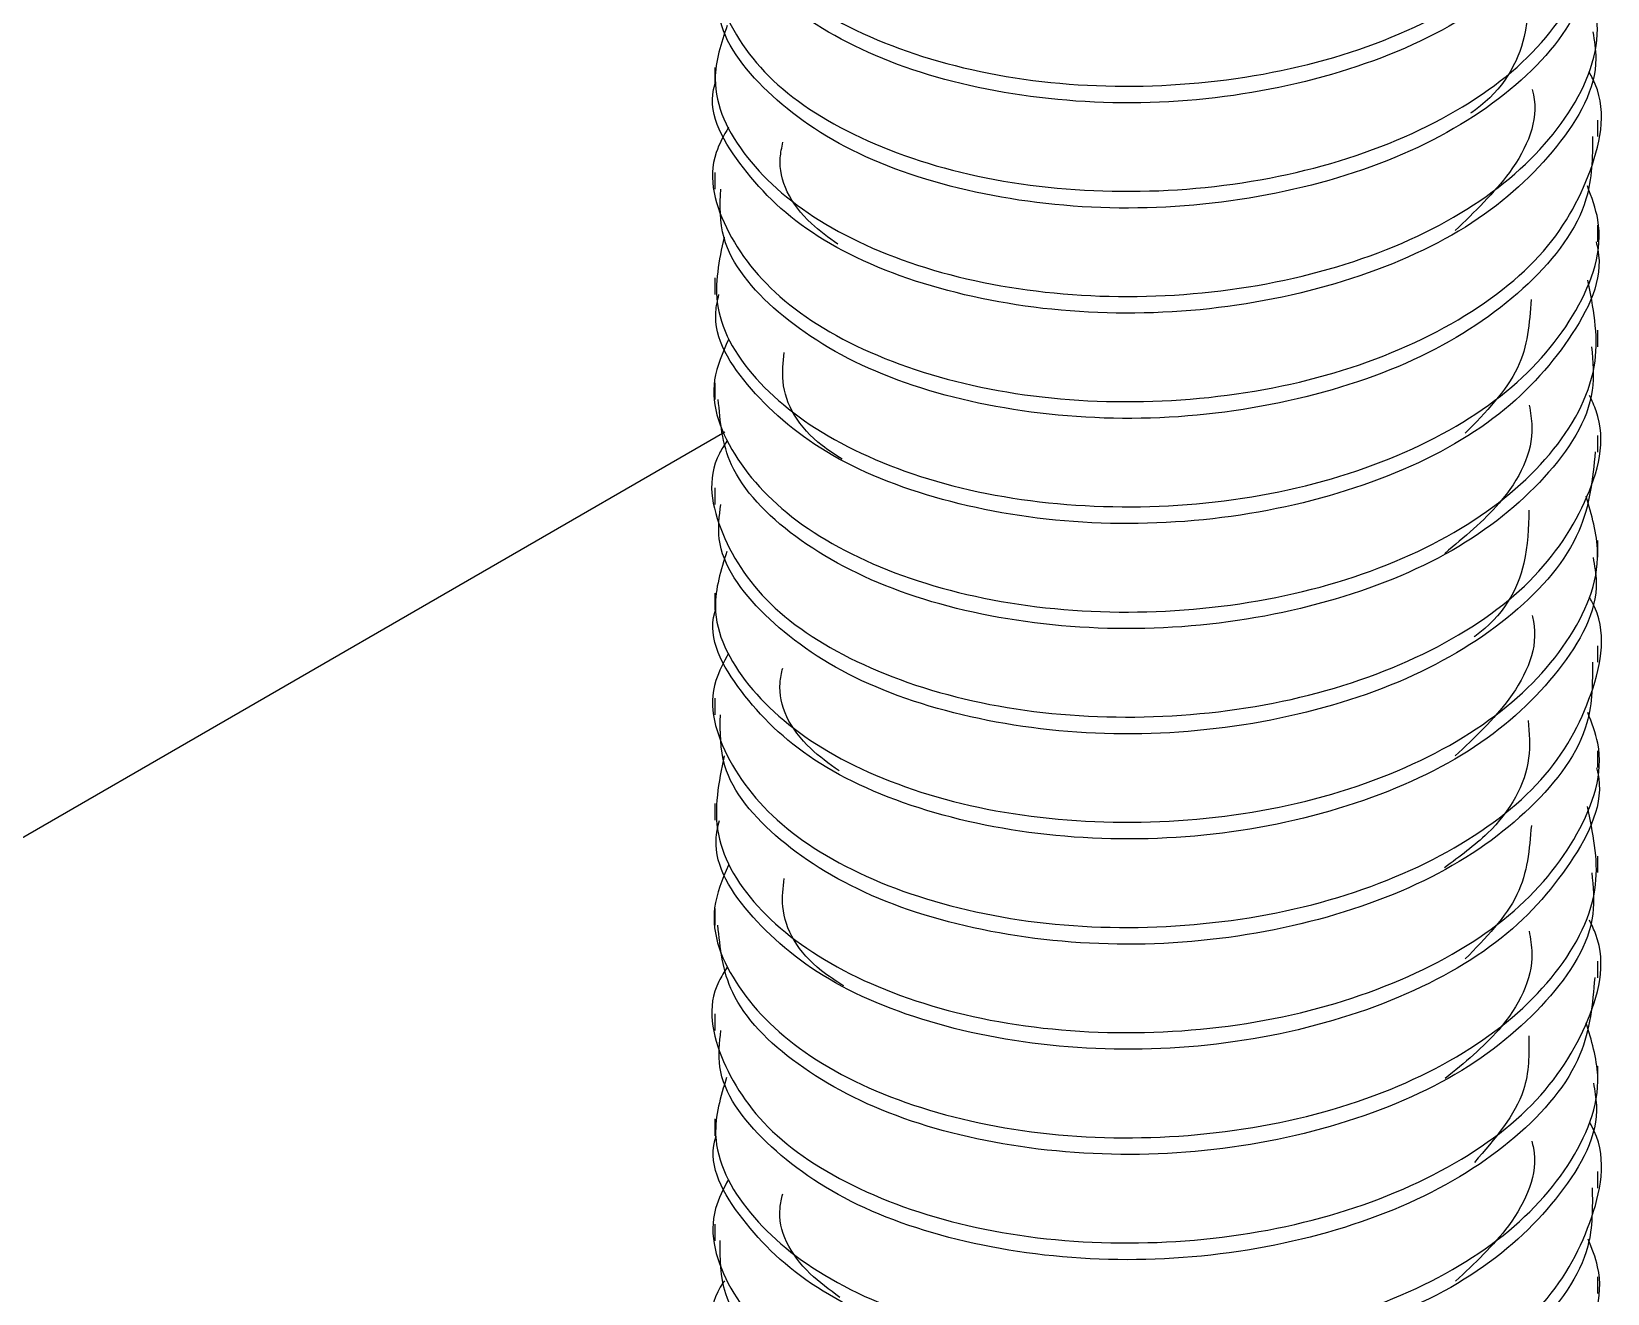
# Model space of a CAD drawing. Extents: x -976302 to -776254, y 5665 to 231437.
# Drawn here: x -788578.6 to -788470.8, y 87722.5 to 87808.8 of the extents above; entities that cross this region are included whole.
import ezdxf

# ---------------------------------------------------------------- set-up
doc = ezdxf.new("R2010")
doc.units = 0
doc.header["$LTSCALE"] = 1000
doc.header["$MEASUREMENT"] = 0
doc.layers.add('暖通', color=7, linetype='Continuous')

msp = doc.modelspace()

# ---------------------------------------------------------------- linework, layer by layer
at = {"layer": '暖通', "color": 7}
for p, q in [((-788531.88, 87806.34), (-788531.88, 87805.2)), ((-788531.88, 87806.34), (-788531.88, 87805.2)), ((-788471.5, 87801.61), (-788471.5, 87802.74)), ((-788471.5, 87801.61), (-788471.5, 87802.74)), ((-788531.88, 87799.15), (-788531.88, 87798.01)), ((-788531.88, 87799.15), (-788531.88, 87798.01)), ((-788471.5, 87794.41), (-788471.5, 87795.56)), ((-788471.5, 87794.41), (-788471.5, 87795.56)), ((-788531.88, 87791.96), (-788531.88, 87790.82)), ((-788531.88, 87791.96), (-788531.88, 87790.82)), ((-788471.5, 87787.23), (-788471.5, 87788.36)), ((-788471.5, 87787.23), (-788471.5, 87788.36)), ((-788531.88, 87784.77), (-788531.88, 87783.63)), ((-788531.88, 87784.77), (-788531.88, 87783.63)), ((-788760.08, 87649.27), (-788531.18, 87781.41)), ((-788760.08, 87649.27), (-788531.18, 87781.41)), ((-788471.5, 87780.03), (-788471.5, 87781.18)), ((-788471.5, 87780.03), (-788471.5, 87781.18)), ((-788531.88, 87777.58), (-788531.88, 87776.44)), ((-788531.88, 87777.58), (-788531.88, 87776.44)), ((-788471.5, 87772.85), (-788471.5, 87773.99)), ((-788471.5, 87772.85), (-788471.5, 87773.99)), ((-788531.88, 87770.39), (-788531.88, 87769.25)), ((-788531.88, 87770.39), (-788531.88, 87769.25)), ((-788471.5, 87765.66), (-788471.5, 87766.79)), ((-788471.5, 87765.66), (-788471.5, 87766.79)), ((-788531.88, 87763.2), (-788531.88, 87762.06)), ((-788531.88, 87763.2), (-788531.88, 87762.06)), ((-788471.5, 87758.46), (-788471.5, 87759.61)), ((-788471.5, 87758.46), (-788471.5, 87759.61)), ((-788531.88, 87756.01), (-788531.88, 87754.87)), ((-788531.88, 87756.01), (-788531.88, 87754.87)), ((-788471.5, 87751.28), (-788471.5, 87752.41)), ((-788471.5, 87751.28), (-788471.5, 87752.41)), ((-788531.88, 87748.82), (-788531.88, 87747.68)), ((-788531.88, 87748.82), (-788531.88, 87747.68)), ((-788471.5, 87744.08), (-788471.5, 87745.22)), ((-788471.5, 87744.08), (-788471.5, 87745.22)), ((-788531.88, 87741.63), (-788531.88, 87740.49)), ((-788531.88, 87741.63), (-788531.88, 87740.49)), ((-788471.5, 87736.89), (-788471.5, 87738.04)), ((-788471.5, 87736.89), (-788471.5, 87738.04)), ((-788531.88, 87734.44), (-788531.88, 87733.29)), ((-788531.88, 87734.44), (-788531.88, 87733.29)), ((-788471.5, 87729.7), (-788471.5, 87730.84)), ((-788471.5, 87729.7), (-788471.5, 87730.84)), ((-788531.88, 87727.25), (-788531.88, 87726.11)), ((-788531.88, 87727.25), (-788531.88, 87726.11)), ((-788471.5, 87722.51), (-788471.5, 87723.65)), ((-788471.5, 87722.51), (-788471.5, 87723.65))]:
    msp.add_line(p, q, dxfattribs=at)
for points, knots in [([(-788530.93, 87823.71), (-788531.32, 87822.84), (-788532.52, 87820.19), (-788530.82, 87815.52), (-788526.13, 87810.67), (-788518.51, 87806.98), (-788509.04, 87804.98), (-788498.72, 87804.96), (-788488.74, 87806.88), (-788480.21, 87810.7), (-788474.18, 87815.86), (-788471.05, 87821.86), (-788471.8, 87825.87), (-788472.15, 87827.8)], [0, 0, 0, 0, 0.047346, 0.143341, 0.239312, 0.335302, 0.431272, 0.527243, 0.623228, 0.719198, 0.815197, 0.911164, 1, 1, 1, 1]), ([(-788530.93, 87823.71), (-788531.32, 87822.84), (-788532.52, 87820.19), (-788530.82, 87815.52), (-788526.13, 87810.67), (-788518.51, 87806.98), (-788509.04, 87804.98), (-788498.72, 87804.96), (-788488.74, 87806.88), (-788480.21, 87810.7), (-788474.18, 87815.86), (-788471.05, 87821.86), (-788471.8, 87825.87), (-788472.15, 87827.8)], [0, 0, 0, 0, 0.047346, 0.143341, 0.239312, 0.335302, 0.431272, 0.527243, 0.623228, 0.719198, 0.815197, 0.911164, 1, 1, 1, 1]), ([(-788471.93, 87823.18), (-788471.85, 87822.12), (-788471.6, 87818.97), (-788474.92, 87813.96), (-788481.26, 87808.89), (-788490.09, 87805.4), (-788500.17, 87803.68), (-788510.44, 87804.04), (-788519.74, 87806.27), (-788526.9, 87810.15), (-788531.28, 87814.84), (-788531.5, 87818.13), (-788531.6, 87819.6)], [0, 0, 0, 0, 0.0543406, 0.1618234, 0.2693015, 0.3767979, 0.4842708, 0.5917741, 0.6992497, 0.806743, 0.9142216, 1, 1, 1, 1]), ([(-788471.93, 87823.18), (-788471.85, 87822.12), (-788471.6, 87818.97), (-788474.92, 87813.96), (-788481.26, 87808.89), (-788490.09, 87805.4), (-788500.17, 87803.68), (-788510.44, 87804.04), (-788519.74, 87806.27), (-788526.9, 87810.15), (-788531.28, 87814.84), (-788531.5, 87818.13), (-788531.6, 87819.6)], [0, 0, 0, 0, 0.0543406, 0.1618234, 0.2693015, 0.3767979, 0.4842708, 0.5917741, 0.6992497, 0.806743, 0.9142216, 1, 1, 1, 1]), ([(-788531.07, 87816.75), (-788531.23, 87816.52), (-788532.52, 87814.56), (-788531.75, 87810.47), (-788528.43, 87805.28), (-788521.78, 87801.08), (-788512.94, 87798.34), (-788502.82, 87797.55), (-788492.56, 87798.69), (-788483.36, 87801.8), (-788476.14, 87806.51), (-788472.11, 87812.29), (-788470.81, 87817.01), (-788471.9, 87819.4), (-788472.07, 87819.78)], [0, 0, 0, 0, 0.013489, 0.110304, 0.207112, 0.303917, 0.400737, 0.497537, 0.594365, 0.691168, 0.787988, 0.884793, 0.981595, 1, 1, 1, 1]), ([(-788531.07, 87816.75), (-788531.23, 87816.52), (-788532.52, 87814.56), (-788531.75, 87810.47), (-788528.43, 87805.28), (-788521.78, 87801.08), (-788512.94, 87798.34), (-788502.82, 87797.55), (-788492.56, 87798.69), (-788483.36, 87801.8), (-788476.14, 87806.51), (-788472.11, 87812.29), (-788470.81, 87817.01), (-788471.9, 87819.4), (-788472.07, 87819.78)], [0, 0, 0, 0, 0.013489, 0.110304, 0.207112, 0.303917, 0.400737, 0.497537, 0.594365, 0.691168, 0.787988, 0.884793, 0.981595, 1, 1, 1, 1]), ([(-788471.65, 87816), (-788471.86, 87814.12), (-788472.3, 87810.15), (-788477.09, 87804.61), (-788484.52, 87800.12), (-788493.97, 87797.3), (-788504.27, 87796.38), (-788514.28, 87797.52), (-788522.91, 87800.42), (-788528.94, 87804.85), (-788531.93, 87809.09), (-788531.57, 87811.65), (-788531.47, 87812.39)], [0, 0, 0, 0, 0.096849, 0.204333, 0.311838, 0.419323, 0.526808, 0.634309, 0.741794, 0.849311, 0.956791, 1, 1, 1, 1]), ([(-788471.65, 87816), (-788471.86, 87814.12), (-788472.3, 87810.15), (-788477.09, 87804.61), (-788484.52, 87800.12), (-788493.97, 87797.3), (-788504.27, 87796.38), (-788514.28, 87797.52), (-788522.91, 87800.42), (-788528.94, 87804.85), (-788531.93, 87809.09), (-788531.57, 87811.65), (-788531.47, 87812.39)], [0, 0, 0, 0, 0.096849, 0.204333, 0.311838, 0.419323, 0.526808, 0.634309, 0.741794, 0.849311, 0.956791, 1, 1, 1, 1]), ([(-788531.03, 87809.21), (-788531.43, 87807.99), (-788532.44, 87804.96), (-788530.1, 87800.04), (-788524.73, 87795.41), (-788516.64, 87792.02), (-788506.9, 87790.44), (-788496.55, 87790.82), (-788486.79, 87793.16), (-788478.69, 87797.31), (-788473.31, 87802.71), (-788470.95, 87808.27), (-788471.93, 87811.67), (-788472.31, 87813.02)], [0, 0, 0, 0, 0.065634, 0.162438, 0.259223, 0.356036, 0.452816, 0.54961, 0.646401, 0.743187, 0.839991, 0.936772, 1, 1, 1, 1]), ([(-788531.03, 87809.21), (-788531.43, 87807.99), (-788532.44, 87804.96), (-788530.1, 87800.04), (-788524.73, 87795.41), (-788516.64, 87792.02), (-788506.9, 87790.44), (-788496.55, 87790.82), (-788486.79, 87793.16), (-788478.69, 87797.31), (-788473.31, 87802.71), (-788470.95, 87808.27), (-788471.93, 87811.67), (-788472.31, 87813.02)], [0, 0, 0, 0, 0.065634, 0.162438, 0.259223, 0.356036, 0.452816, 0.54961, 0.646401, 0.743187, 0.839991, 0.936772, 1, 1, 1, 1]), ([(-788476.23, 87812.02), (-788476.25, 87810.83), (-788476.3, 87807.85), (-788478.03, 87804.72), (-788480.09, 87803.28), (-788480.2, 87803.2)], [0, 0, 0, 0, 0.3857605, 0.9665792, 1, 1, 1, 1]), ([(-788476.23, 87812.02), (-788476.25, 87810.83), (-788476.3, 87807.85), (-788478.03, 87804.72), (-788480.09, 87803.28), (-788480.2, 87803.2)], [0, 0, 0, 0, 0.3857605, 0.9665792, 1, 1, 1, 1]), ([(-788471.85, 87808.78), (-788471.75, 87808.17), (-788471.3, 87805.48), (-788473.97, 87800.79), (-788479.66, 87795.46), (-788488.09, 87791.61), (-788497.99, 87789.5), (-788508.33, 87789.41), (-788517.89, 87791.28), (-788525.72, 87794.82), (-788530.44, 87799.67), (-788532.44, 87803.37), (-788531.87, 87805.18), (-788531.87, 87805.2)], [0, 0, 0, 0, 0.031615, 0.139127, 0.246623, 0.354152, 0.461645, 0.56916, 0.67666, 0.784163, 0.891673, 0.999166, 1, 1, 1, 1]), ([(-788471.85, 87808.78), (-788471.75, 87808.17), (-788471.3, 87805.48), (-788473.97, 87800.79), (-788479.66, 87795.46), (-788488.09, 87791.61), (-788497.99, 87789.5), (-788508.33, 87789.41), (-788517.89, 87791.28), (-788525.72, 87794.82), (-788530.44, 87799.67), (-788532.44, 87803.37), (-788531.87, 87805.18), (-788531.87, 87805.2)], [0, 0, 0, 0, 0.031615, 0.139127, 0.246623, 0.354152, 0.461645, 0.56916, 0.67666, 0.784163, 0.891673, 0.999166, 1, 1, 1, 1]), ([(-788530.94, 87802.24), (-788531.26, 87801.67), (-788532.55, 87799.35), (-788531.32, 87794.94), (-788527.26, 87789.92), (-788520.08, 87785.98), (-788510.88, 87783.63), (-788500.63, 87783.25), (-788490.49, 87784.8), (-788481.65, 87788.3), (-788474.97, 87793.27), (-788471.67, 87799.22), (-788470.82, 87803.73), (-788472, 87805.85), (-788472.08, 87805.99)], [0, 0, 0, 0, 0.031647, 0.127805, 0.223942, 0.320088, 0.416231, 0.512365, 0.608522, 0.704659, 0.800822, 0.896955, 0.993098, 1, 1, 1, 1]), ([(-788530.94, 87802.24), (-788531.26, 87801.67), (-788532.55, 87799.35), (-788531.32, 87794.94), (-788527.26, 87789.92), (-788520.08, 87785.98), (-788510.88, 87783.63), (-788500.63, 87783.25), (-788490.49, 87784.8), (-788481.65, 87788.3), (-788474.97, 87793.27), (-788471.67, 87799.22), (-788470.82, 87803.73), (-788472, 87805.85), (-788472.08, 87805.99)], [0, 0, 0, 0, 0.031647, 0.127805, 0.223942, 0.320088, 0.416231, 0.512365, 0.608522, 0.704659, 0.800822, 0.896955, 0.993098, 1, 1, 1, 1]), ([(-788475.99, 87804.82), (-788475.96, 87804.7), (-788475.48, 87802.81), (-788477.01, 87799.25), (-788479.93, 87796.46), (-788481.26, 87795.18)], [0, 0, 0, 0, 0.034088, 0.55673, 1, 1, 1, 1]), ([(-788475.99, 87804.82), (-788475.96, 87804.7), (-788475.48, 87802.81), (-788477.01, 87799.25), (-788479.93, 87796.46), (-788481.26, 87795.18)], [0, 0, 0, 0, 0.034088, 0.55673, 1, 1, 1, 1]), ([(-788471.86, 87801.62), (-788471.88, 87800.18), (-788471.91, 87796.64), (-788475.87, 87791.37), (-788482.74, 87786.55), (-788491.88, 87783.37), (-788502.09, 87782.01), (-788512.25, 87782.75), (-788521.26, 87785.29), (-788527.92, 87789.44), (-788531.6, 87793.94), (-788531.51, 87796.9), (-788531.47, 87798.02)], [0, 0, 0, 0, 0.074219, 0.181693, 0.289174, 0.396656, 0.504125, 0.611623, 0.719096, 0.826596, 0.934065, 1, 1, 1, 1]), ([(-788471.86, 87801.62), (-788471.88, 87800.18), (-788471.91, 87796.64), (-788475.87, 87791.37), (-788482.74, 87786.55), (-788491.88, 87783.37), (-788502.09, 87782.01), (-788512.25, 87782.75), (-788521.26, 87785.29), (-788527.92, 87789.44), (-788531.6, 87793.94), (-788531.51, 87796.9), (-788531.47, 87798.02)], [0, 0, 0, 0, 0.074219, 0.181693, 0.289174, 0.396656, 0.504125, 0.611623, 0.719096, 0.826596, 0.934065, 1, 1, 1, 1]), ([(-788523.45, 87794.24), (-788524.09, 87794.7), (-788526.4, 87796.39), (-788527.7, 87798.98), (-788527.29, 87800.86), (-788527.22, 87801.22)], [0, 0, 0, 0, 0.235839, 0.856014, 1, 1, 1, 1]), ([(-788523.45, 87794.24), (-788524.09, 87794.7), (-788526.4, 87796.39), (-788527.7, 87798.98), (-788527.29, 87800.86), (-788527.22, 87801.22)], [0, 0, 0, 0, 0.235839, 0.856014, 1, 1, 1, 1]), ([(-788531.24, 87794.72), (-788531.58, 87793.14), (-788532.3, 87789.74), (-788529.22, 87784.59), (-788523.22, 87780.2), (-788514.69, 87777.14), (-788504.73, 87775.98), (-788494.4, 87776.76), (-788484.92, 87779.52), (-788477.28, 87783.98), (-788472.6, 87789.59), (-788470.87, 87794.66), (-788471.93, 87797.46), (-788472.22, 87798.23)], [0, 0, 0, 0, 0.084575, 0.182194, 0.279801, 0.377434, 0.475039, 0.572666, 0.670274, 0.76789, 0.865505, 0.96311, 1, 1, 1, 1]), ([(-788531.24, 87794.72), (-788531.58, 87793.14), (-788532.3, 87789.74), (-788529.22, 87784.59), (-788523.22, 87780.2), (-788514.69, 87777.14), (-788504.73, 87775.98), (-788494.4, 87776.76), (-788484.92, 87779.52), (-788477.28, 87783.98), (-788472.6, 87789.59), (-788470.87, 87794.66), (-788471.93, 87797.46), (-788472.22, 87798.23)], [0, 0, 0, 0, 0.084575, 0.182194, 0.279801, 0.377434, 0.475039, 0.572666, 0.670274, 0.76789, 0.865505, 0.96311, 1, 1, 1, 1]), ([(-788471.63, 87794.4), (-788471.58, 87794.23), (-788471.03, 87791.99), (-788473.19, 87787.65), (-788478.17, 87782.1), (-788486.17, 87777.9), (-788495.83, 87775.4), (-788506.18, 87774.87), (-788515.99, 87776.36), (-788524.27, 87779.56), (-788529.71, 87784.21), (-788532.18, 87788.19), (-788531.68, 87790.41), (-788531.59, 87790.81)], [0, 0, 0, 0, 0.008994, 0.116523, 0.224028, 0.331562, 0.439063, 0.546575, 0.654089, 0.761595, 0.869125, 0.976627, 1, 1, 1, 1]), ([(-788471.63, 87794.4), (-788471.58, 87794.23), (-788471.03, 87791.99), (-788473.19, 87787.65), (-788478.17, 87782.1), (-788486.17, 87777.9), (-788495.83, 87775.4), (-788506.18, 87774.87), (-788515.99, 87776.36), (-788524.27, 87779.56), (-788529.71, 87784.21), (-788532.18, 87788.19), (-788531.68, 87790.41), (-788531.59, 87790.81)], [0, 0, 0, 0, 0.008994, 0.116523, 0.224028, 0.331562, 0.439063, 0.546575, 0.654089, 0.761595, 0.869125, 0.976627, 1, 1, 1, 1]), ([(-788530.93, 87787.74), (-788531.34, 87786.83), (-788532.52, 87784.13), (-788530.74, 87779.43), (-788525.97, 87774.61), (-788518.28, 87770.95), (-788508.77, 87769), (-788498.45, 87769.03), (-788488.49, 87771.01), (-788480.01, 87774.87), (-788474.06, 87780.06), (-788471.04, 87786.01), (-788471.82, 87789.95), (-788472.19, 87791.8)], [0, 0, 0, 0, 0.049639, 0.145732, 0.2418, 0.337889, 0.433956, 0.530026, 0.626106, 0.722175, 0.81827, 0.914335, 1, 1, 1, 1]), ([(-788530.93, 87787.74), (-788531.34, 87786.83), (-788532.52, 87784.13), (-788530.74, 87779.43), (-788525.97, 87774.61), (-788518.28, 87770.95), (-788508.77, 87769), (-788498.45, 87769.03), (-788488.49, 87771.01), (-788480.01, 87774.87), (-788474.06, 87780.06), (-788471.04, 87786.01), (-788471.82, 87789.95), (-788472.19, 87791.8)], [0, 0, 0, 0, 0.049639, 0.145732, 0.2418, 0.337889, 0.433956, 0.530026, 0.626106, 0.722175, 0.81827, 0.914335, 1, 1, 1, 1]), ([(-788476.06, 87790.46), (-788476.18, 87788.86), (-788476.42, 87785.59), (-788479.16, 87782.77), (-788480.57, 87781.32)], [0, 0, 0, 0, 0.486135, 1, 1, 1, 1]), ([(-788476.06, 87790.46), (-788476.18, 87788.86), (-788476.42, 87785.59), (-788479.16, 87782.77), (-788480.57, 87781.32)], [0, 0, 0, 0, 0.486135, 1, 1, 1, 1]), ([(-788471.93, 87787.23), (-788471.84, 87786.23), (-788471.56, 87783.13), (-788474.79, 87778.16), (-788481.05, 87773.05), (-788489.83, 87769.52), (-788499.9, 87767.75), (-788510.18, 87768.05), (-788519.52, 87770.23), (-788526.75, 87774.07), (-788531.23, 87778.79), (-788531.51, 87782.13), (-788531.63, 87783.64)], [0, 0, 0, 0, 0.051489, 0.158974, 0.266453, 0.373953, 0.481428, 0.588932, 0.696409, 0.803903, 0.911384, 1, 1, 1, 1]), ([(-788471.93, 87787.23), (-788471.84, 87786.23), (-788471.56, 87783.13), (-788474.79, 87778.16), (-788481.05, 87773.05), (-788489.83, 87769.52), (-788499.9, 87767.75), (-788510.18, 87768.05), (-788519.52, 87770.23), (-788526.75, 87774.07), (-788531.23, 87778.79), (-788531.51, 87782.13), (-788531.63, 87783.64)], [0, 0, 0, 0, 0.051489, 0.158974, 0.266453, 0.373953, 0.481428, 0.588932, 0.696409, 0.803903, 0.911384, 1, 1, 1, 1]), ([(-788523.17, 87779.56), (-788523.64, 87779.86), (-788525.92, 87781.32), (-788527.45, 87783.99), (-788527.19, 87786.18), (-788527.12, 87786.84)], [0, 0, 0, 0, 0.153201, 0.746025, 1, 1, 1, 1]), ([(-788523.17, 87779.56), (-788523.64, 87779.86), (-788525.92, 87781.32), (-788527.45, 87783.99), (-788527.19, 87786.18), (-788527.12, 87786.84)], [0, 0, 0, 0, 0.153201, 0.746025, 1, 1, 1, 1]), ([(-788531.05, 87780.78), (-788531.23, 87780.5), (-788532.53, 87778.51), (-788531.7, 87774.37), (-788528.29, 87769.2), (-788521.57, 87765.04), (-788512.69, 87762.35), (-788502.54, 87761.61), (-788492.3, 87762.8), (-788483.14, 87765.96), (-788475.99, 87770.7), (-788472.05, 87776.5), (-788470.8, 87781.2), (-788471.91, 87783.55), (-788472.07, 87783.91)], [0, 0, 0, 0, 0.015789, 0.112519, 0.20924, 0.30596, 0.402692, 0.499406, 0.596149, 0.692865, 0.789601, 0.886318, 0.983035, 1, 1, 1, 1]), ([(-788531.05, 87780.78), (-788531.23, 87780.5), (-788532.53, 87778.51), (-788531.7, 87774.37), (-788528.29, 87769.2), (-788521.57, 87765.04), (-788512.69, 87762.35), (-788502.54, 87761.61), (-788492.3, 87762.8), (-788483.14, 87765.96), (-788475.99, 87770.7), (-788472.05, 87776.5), (-788470.8, 87781.2), (-788471.91, 87783.55), (-788472.07, 87783.91)], [0, 0, 0, 0, 0.015789, 0.112519, 0.20924, 0.30596, 0.402692, 0.499406, 0.596149, 0.692865, 0.789601, 0.886318, 0.983035, 1, 1, 1, 1]), ([(-788476.19, 87783.24), (-788476.11, 87782.75), (-788475.71, 87780.48), (-788477.55, 87776.77), (-788480.64, 87774.22), (-788481.97, 87773.11)], [0, 0, 0, 0, 0.13339, 0.624952, 1, 1, 1, 1]), ([(-788476.19, 87783.24), (-788476.11, 87782.75), (-788475.71, 87780.48), (-788477.55, 87776.77), (-788480.64, 87774.22), (-788481.97, 87773.11)], [0, 0, 0, 0, 0.13339, 0.624952, 1, 1, 1, 1]), ([(-788471.68, 87780.05), (-788471.86, 87778.22), (-788472.25, 87774.3), (-788476.93, 87768.8), (-788484.29, 87764.26), (-788493.71, 87761.4), (-788504, 87760.42), (-788514.03, 87761.52), (-788522.71, 87764.37), (-788528.82, 87768.77), (-788531.89, 87773.04), (-788531.56, 87775.65), (-788531.46, 87776.44)], [0, 0, 0, 0, 0.09402, 0.201502, 0.309002, 0.416486, 0.523967, 0.631468, 0.73895, 0.846464, 0.953942, 1, 1, 1, 1]), ([(-788471.68, 87780.05), (-788471.86, 87778.22), (-788472.25, 87774.3), (-788476.93, 87768.8), (-788484.29, 87764.26), (-788493.71, 87761.4), (-788504, 87760.42), (-788514.03, 87761.52), (-788522.71, 87764.37), (-788528.82, 87768.77), (-788531.89, 87773.04), (-788531.56, 87775.65), (-788531.46, 87776.44)], [0, 0, 0, 0, 0.09402, 0.201502, 0.309002, 0.416486, 0.523967, 0.631468, 0.73895, 0.846464, 0.953942, 1, 1, 1, 1]), ([(-788531.05, 87773.24), (-788531.45, 87771.97), (-788532.43, 87768.9), (-788529.99, 87763.95), (-788524.55, 87759.35), (-788516.4, 87756), (-788506.62, 87754.47), (-788496.28, 87754.9), (-788486.56, 87757.3), (-788478.51, 87761.49), (-788473.21, 87766.91), (-788470.94, 87772.41), (-788471.93, 87775.74), (-788472.31, 87777.01)], [0, 0, 0, 0, 0.067926, 0.164837, 0.26173, 0.358651, 0.455539, 0.552442, 0.64934, 0.746235, 0.843145, 0.940035, 1, 1, 1, 1]), ([(-788531.05, 87773.24), (-788531.45, 87771.97), (-788532.43, 87768.9), (-788529.99, 87763.95), (-788524.55, 87759.35), (-788516.4, 87756), (-788506.62, 87754.47), (-788496.28, 87754.9), (-788486.56, 87757.3), (-788478.51, 87761.49), (-788473.21, 87766.91), (-788470.94, 87772.41), (-788471.93, 87775.74), (-788472.31, 87777.01)], [0, 0, 0, 0, 0.067926, 0.164837, 0.26173, 0.358651, 0.455539, 0.552442, 0.64934, 0.746235, 0.843145, 0.940035, 1, 1, 1, 1]), ([(-788476.22, 87776.07), (-788476.25, 87774.86), (-788476.32, 87771.86), (-788477.99, 87768.79), (-788479.95, 87767.41), (-788479.96, 87767.4)], [0, 0, 0, 0, 0.401258, 0.995645, 1, 1, 1, 1]), ([(-788476.22, 87776.07), (-788476.25, 87774.86), (-788476.32, 87771.86), (-788477.99, 87768.79), (-788479.95, 87767.41), (-788479.96, 87767.4)], [0, 0, 0, 0, 0.401258, 0.995645, 1, 1, 1, 1]), ([(-788471.83, 87772.83), (-788471.73, 87772.27), (-788471.26, 87769.64), (-788473.86, 87765), (-788479.47, 87759.63), (-788487.85, 87755.74), (-788497.72, 87753.57), (-788508.06, 87753.44), (-788517.65, 87755.25), (-788525.55, 87758.76), (-788530.35, 87763.58), (-788532.41, 87767.31), (-788531.84, 87769.18), (-788531.82, 87769.24)], [0, 0, 0, 0, 0.02877, 0.136286, 0.243786, 0.351318, 0.458814, 0.566331, 0.673835, 0.78134, 0.888855, 0.996351, 1, 1, 1, 1]), ([(-788471.83, 87772.83), (-788471.73, 87772.27), (-788471.26, 87769.64), (-788473.86, 87765), (-788479.47, 87759.63), (-788487.85, 87755.74), (-788497.72, 87753.57), (-788508.06, 87753.44), (-788517.65, 87755.25), (-788525.55, 87758.76), (-788530.35, 87763.58), (-788532.41, 87767.31), (-788531.84, 87769.18), (-788531.82, 87769.24)], [0, 0, 0, 0, 0.02877, 0.136286, 0.243786, 0.351318, 0.458814, 0.566331, 0.673835, 0.78134, 0.888855, 0.996351, 1, 1, 1, 1]), ([(-788530.93, 87766.28), (-788531.27, 87765.66), (-788532.55, 87763.29), (-788531.26, 87758.84), (-788527.1, 87753.85), (-788519.86, 87749.95), (-788510.62, 87747.64), (-788500.36, 87747.32), (-788490.24, 87748.92), (-788481.44, 87752.47), (-788474.84, 87757.46), (-788471.63, 87763.43), (-788470.82, 87767.92), (-788472.01, 87770), (-788472.07, 87770.11)], [0, 0, 0, 0, 0.033893, 0.129971, 0.226028, 0.322095, 0.418157, 0.51421, 0.610286, 0.706343, 0.802426, 0.898478, 0.994543, 1, 1, 1, 1]), ([(-788530.93, 87766.28), (-788531.27, 87765.66), (-788532.55, 87763.29), (-788531.26, 87758.84), (-788527.1, 87753.85), (-788519.86, 87749.95), (-788510.62, 87747.64), (-788500.36, 87747.32), (-788490.24, 87748.92), (-788481.44, 87752.47), (-788474.84, 87757.46), (-788471.63, 87763.43), (-788470.82, 87767.92), (-788472.01, 87770), (-788472.07, 87770.11)], [0, 0, 0, 0, 0.033893, 0.129971, 0.226028, 0.322095, 0.418157, 0.51421, 0.610286, 0.706343, 0.802426, 0.898478, 0.994543, 1, 1, 1, 1]), ([(-788476, 87768.87), (-788475.97, 87768.73), (-788475.49, 87766.82), (-788477.02, 87763.27), (-788479.93, 87760.51), (-788481.25, 87759.26)], [0, 0, 0, 0, 0.039871, 0.564228, 1, 1, 1, 1]), ([(-788476, 87768.87), (-788475.97, 87768.73), (-788475.49, 87766.82), (-788477.02, 87763.27), (-788479.93, 87760.51), (-788481.25, 87759.26)], [0, 0, 0, 0, 0.039871, 0.564228, 1, 1, 1, 1]), ([(-788471.88, 87765.67), (-788471.87, 87764.28), (-788471.86, 87760.79), (-788475.73, 87755.56), (-788482.52, 87750.7), (-788491.62, 87747.48), (-788501.81, 87746.07), (-788512, 87746.75), (-788521.05, 87749.25), (-788527.78, 87753.36), (-788531.56, 87757.89), (-788531.5, 87760.9), (-788531.49, 87762.07)], [0, 0, 0, 0, 0.071372, 0.178846, 0.286325, 0.393809, 0.501277, 0.608776, 0.716248, 0.823746, 0.931216, 1, 1, 1, 1]), ([(-788471.88, 87765.67), (-788471.87, 87764.28), (-788471.86, 87760.79), (-788475.73, 87755.56), (-788482.52, 87750.7), (-788491.62, 87747.48), (-788501.81, 87746.07), (-788512, 87746.75), (-788521.05, 87749.25), (-788527.78, 87753.36), (-788531.56, 87757.89), (-788531.5, 87760.9), (-788531.49, 87762.07)], [0, 0, 0, 0, 0.071372, 0.178846, 0.286325, 0.393809, 0.501277, 0.608776, 0.716248, 0.823746, 0.931216, 1, 1, 1, 1]), ([(-788523.38, 87758.24), (-788524.06, 87758.73), (-788526.41, 87760.45), (-788527.72, 87763.06), (-788527.3, 87764.93), (-788527.23, 87765.26)], [0, 0, 0, 0, 0.248702, 0.863872, 1, 1, 1, 1]), ([(-788523.38, 87758.24), (-788524.06, 87758.73), (-788526.41, 87760.45), (-788527.72, 87763.06), (-788527.3, 87764.93), (-788527.23, 87765.26)], [0, 0, 0, 0, 0.248702, 0.863872, 1, 1, 1, 1]), ([(-788531.24, 87759.26), (-788531.6, 87757.47), (-788532.34, 87753.85), (-788529.11, 87748.51), (-788523.02, 87744.14), (-788514.45, 87741.13), (-788504.45, 87740.02), (-788494.14, 87740.86), (-788484.69, 87743.67), (-788477.11, 87748.16), (-788472.53, 87753.8), (-788470.86, 87758.8), (-788471.92, 87761.53), (-788472.19, 87762.22)], [0, 0, 0, 0, 0.095059, 0.191916, 0.288764, 0.385636, 0.48248, 0.579348, 0.676196, 0.773053, 0.869908, 0.966752, 1, 1, 1, 1]), ([(-788531.24, 87759.26), (-788531.6, 87757.47), (-788532.34, 87753.85), (-788529.11, 87748.51), (-788523.02, 87744.14), (-788514.45, 87741.13), (-788504.45, 87740.02), (-788494.14, 87740.86), (-788484.69, 87743.67), (-788477.11, 87748.16), (-788472.53, 87753.8), (-788470.86, 87758.8), (-788471.92, 87761.53), (-788472.19, 87762.22)], [0, 0, 0, 0, 0.095059, 0.191916, 0.288764, 0.385636, 0.48248, 0.579348, 0.676196, 0.773053, 0.869908, 0.966752, 1, 1, 1, 1]), ([(-788476.27, 87761.68), (-788476.2, 87760.82), (-788475.98, 87758.16), (-788478.02, 87754.52), (-788480.95, 87752.38), (-788481.98, 87751.62)], [0, 0, 0, 0, 0.236457, 0.730473, 1, 1, 1, 1]), ([(-788476.27, 87761.68), (-788476.2, 87760.82), (-788475.98, 87758.16), (-788478.02, 87754.52), (-788480.95, 87752.38), (-788481.98, 87751.62)], [0, 0, 0, 0, 0.236457, 0.730473, 1, 1, 1, 1]), ([(-788471.59, 87758.45), (-788471.56, 87758.33), (-788471, 87756.15), (-788473.1, 87751.85), (-788477.99, 87746.28), (-788485.94, 87742.04), (-788495.56, 87739.49), (-788505.91, 87738.91), (-788515.75, 87740.35), (-788524.08, 87743.5), (-788529.61, 87748.12), (-788532.15, 87752.14), (-788531.66, 87754.41), (-788531.56, 87754.85)], [0, 0, 0, 0, 0.006171, 0.113699, 0.221202, 0.328733, 0.436233, 0.543742, 0.651255, 0.758759, 0.866288, 0.973788, 1, 1, 1, 1]), ([(-788471.59, 87758.45), (-788471.56, 87758.33), (-788471, 87756.15), (-788473.1, 87751.85), (-788477.99, 87746.28), (-788485.94, 87742.04), (-788495.56, 87739.49), (-788505.91, 87738.91), (-788515.75, 87740.35), (-788524.08, 87743.5), (-788529.61, 87748.12), (-788532.15, 87752.14), (-788531.66, 87754.41), (-788531.56, 87754.85)], [0, 0, 0, 0, 0.006171, 0.113699, 0.221202, 0.328733, 0.436233, 0.543742, 0.651255, 0.758759, 0.866288, 0.973788, 1, 1, 1, 1]), ([(-788530.94, 87751.78), (-788531.35, 87750.82), (-788532.51, 87748.07), (-788530.65, 87743.34), (-788525.79, 87738.54), (-788518.05, 87734.93), (-788508.5, 87733.03), (-788498.17, 87733.11), (-788488.25, 87735.13), (-788479.82, 87739.04), (-788473.95, 87744.26), (-788471.02, 87750.16), (-788471.84, 87754.02), (-788472.22, 87755.8)], [0, 0, 0, 0, 0.051932, 0.148123, 0.244291, 0.34048, 0.436645, 0.532815, 0.628993, 0.72516, 0.821354, 0.917518, 1, 1, 1, 1]), ([(-788530.94, 87751.78), (-788531.35, 87750.82), (-788532.51, 87748.07), (-788530.65, 87743.34), (-788525.79, 87738.54), (-788518.05, 87734.93), (-788508.5, 87733.03), (-788498.17, 87733.11), (-788488.25, 87735.13), (-788479.82, 87739.04), (-788473.95, 87744.26), (-788471.02, 87750.16), (-788471.84, 87754.02), (-788472.22, 87755.8)], [0, 0, 0, 0, 0.051932, 0.148123, 0.244291, 0.34048, 0.436645, 0.532815, 0.628993, 0.72516, 0.821354, 0.917518, 1, 1, 1, 1]), ([(-788476.05, 87754.5), (-788476.18, 87752.89), (-788476.43, 87749.62), (-788479.18, 87746.81), (-788480.57, 87745.38)], [0, 0, 0, 0, 0.492982, 1, 1, 1, 1]), ([(-788476.05, 87754.5), (-788476.18, 87752.89), (-788476.43, 87749.62), (-788479.18, 87746.81), (-788480.57, 87745.38)], [0, 0, 0, 0, 0.492982, 1, 1, 1, 1]), ([(-788471.92, 87751.27), (-788471.83, 87750.33), (-788471.52, 87747.29), (-788474.67, 87742.36), (-788480.85, 87737.22), (-788489.58, 87733.63), (-788499.62, 87731.82), (-788509.91, 87732.07), (-788519.29, 87734.2), (-788526.59, 87738), (-788531.18, 87742.74), (-788531.51, 87746.13), (-788531.66, 87747.69)], [0, 0, 0, 0, 0.048637, 0.156126, 0.263606, 0.371109, 0.478586, 0.586091, 0.693571, 0.801065, 0.908549, 1, 1, 1, 1]), ([(-788471.92, 87751.27), (-788471.83, 87750.33), (-788471.52, 87747.29), (-788474.67, 87742.36), (-788480.85, 87737.22), (-788489.58, 87733.63), (-788499.62, 87731.82), (-788509.91, 87732.07), (-788519.29, 87734.2), (-788526.59, 87738), (-788531.18, 87742.74), (-788531.51, 87746.13), (-788531.66, 87747.69)], [0, 0, 0, 0, 0.048637, 0.156126, 0.263606, 0.371109, 0.478586, 0.586091, 0.693571, 0.801065, 0.908549, 1, 1, 1, 1]), ([(-788523.06, 87743.53), (-788523.58, 87743.87), (-788525.92, 87745.37), (-788527.46, 87748.07), (-788527.2, 87750.25), (-788527.12, 87750.89)], [0, 0, 0, 0, 0.169766, 0.755475, 1, 1, 1, 1]), ([(-788523.06, 87743.53), (-788523.58, 87743.87), (-788525.92, 87745.37), (-788527.46, 87748.07), (-788527.2, 87750.25), (-788527.12, 87750.89)], [0, 0, 0, 0, 0.169766, 0.755475, 1, 1, 1, 1]), ([(-788531.03, 87744.82), (-788531.23, 87744.49), (-788532.53, 87742.45), (-788531.66, 87738.28), (-788528.15, 87733.13), (-788521.36, 87728.99), (-788512.43, 87726.35), (-788502.27, 87725.66), (-788492.04, 87726.9), (-788482.92, 87730.11), (-788475.84, 87734.88), (-788471.99, 87740.71), (-788470.8, 87745.38), (-788471.92, 87747.71), (-788472.08, 87748.03)], [0, 0, 0, 0, 0.018083, 0.114729, 0.211364, 0.307999, 0.404645, 0.501273, 0.59793, 0.694561, 0.791213, 0.887844, 0.984476, 1, 1, 1, 1]), ([(-788531.03, 87744.82), (-788531.23, 87744.49), (-788532.53, 87742.45), (-788531.66, 87738.28), (-788528.15, 87733.13), (-788521.36, 87728.99), (-788512.43, 87726.35), (-788502.27, 87725.66), (-788492.04, 87726.9), (-788482.92, 87730.11), (-788475.84, 87734.88), (-788471.99, 87740.71), (-788470.8, 87745.38), (-788471.92, 87747.71), (-788472.08, 87748.03)], [0, 0, 0, 0, 0.018083, 0.114729, 0.211364, 0.307999, 0.404645, 0.501273, 0.59793, 0.694561, 0.791213, 0.887844, 0.984476, 1, 1, 1, 1]), ([(-788476.2, 87747.29), (-788476.11, 87746.78), (-788475.73, 87744.49), (-788477.56, 87740.79), (-788480.63, 87738.28), (-788481.94, 87737.2)], [0, 0, 0, 0, 0.13937, 0.633132, 1, 1, 1, 1]), ([(-788476.2, 87747.29), (-788476.11, 87746.78), (-788475.73, 87744.49), (-788477.56, 87740.79), (-788480.63, 87738.28), (-788481.94, 87737.2)], [0, 0, 0, 0, 0.13937, 0.633132, 1, 1, 1, 1]), ([(-788471.72, 87744.1), (-788471.87, 87742.32), (-788472.2, 87738.46), (-788476.77, 87732.99), (-788484.07, 87728.41), (-788493.44, 87725.5), (-788503.72, 87724.47), (-788513.78, 87725.51), (-788522.51, 87728.32), (-788528.7, 87732.68), (-788531.85, 87736.99), (-788531.55, 87739.65), (-788531.45, 87740.49)], [0, 0, 0, 0, 0.091188, 0.198668, 0.306164, 0.413647, 0.521126, 0.628625, 0.736105, 0.843617, 0.951092, 1, 1, 1, 1]), ([(-788471.72, 87744.1), (-788471.87, 87742.32), (-788472.2, 87738.46), (-788476.77, 87732.99), (-788484.07, 87728.41), (-788493.44, 87725.5), (-788503.72, 87724.47), (-788513.78, 87725.51), (-788522.51, 87728.32), (-788528.7, 87732.68), (-788531.85, 87736.99), (-788531.55, 87739.65), (-788531.45, 87740.49)], [0, 0, 0, 0, 0.091188, 0.198668, 0.306164, 0.413647, 0.521126, 0.628625, 0.736105, 0.843617, 0.951092, 1, 1, 1, 1]), ([(-788531.07, 87737.27), (-788531.47, 87735.96), (-788532.41, 87732.85), (-788529.89, 87727.86), (-788524.37, 87723.29), (-788516.16, 87719.98), (-788506.35, 87718.5), (-788496.01, 87718.99), (-788486.32, 87721.43), (-788478.32, 87725.66), (-788473.12, 87731.12), (-788470.93, 87736.56), (-788471.94, 87739.81), (-788472.31, 87741.01)], [0, 0, 0, 0, 0.070217, 0.167236, 0.264238, 0.361269, 0.458267, 0.55528, 0.652287, 0.749291, 0.846309, 0.943308, 1, 1, 1, 1]), ([(-788531.07, 87737.27), (-788531.47, 87735.96), (-788532.41, 87732.85), (-788529.89, 87727.86), (-788524.37, 87723.29), (-788516.16, 87719.98), (-788506.35, 87718.5), (-788496.01, 87718.99), (-788486.32, 87721.43), (-788478.32, 87725.66), (-788473.12, 87731.12), (-788470.93, 87736.56), (-788471.94, 87739.81), (-788472.31, 87741.01)], [0, 0, 0, 0, 0.070217, 0.167236, 0.264238, 0.361269, 0.458267, 0.55528, 0.652287, 0.749291, 0.846309, 0.943308, 1, 1, 1, 1]), ([(-788476.22, 87740.12), (-788476.21, 87738.87), (-788476.19, 87735.81), (-788478.54, 87733.08), (-788479.94, 87731.47)], [0, 0, 0, 0, 0.408976, 1, 1, 1, 1]), ([(-788476.22, 87740.12), (-788476.21, 87738.87), (-788476.19, 87735.81), (-788478.54, 87733.08), (-788479.94, 87731.47)], [0, 0, 0, 0, 0.408976, 1, 1, 1, 1]), ([(-788471.81, 87736.88), (-788471.72, 87736.38), (-788471.23, 87733.79), (-788473.76, 87729.2), (-788479.28, 87723.8), (-788487.6, 87719.87), (-788497.45, 87717.65), (-788507.79, 87717.46), (-788517.42, 87719.23), (-788525.37, 87722.69), (-788530.27, 87727.49), (-788532.38, 87731.26), (-788531.82, 87733.18), (-788531.78, 87733.29)], [0, 0, 0, 0, 0.025926, 0.133446, 0.240949, 0.348484, 0.455983, 0.563501, 0.671008, 0.778515, 0.886033, 0.993533, 1, 1, 1, 1]), ([(-788471.81, 87736.88), (-788471.72, 87736.38), (-788471.23, 87733.79), (-788473.76, 87729.2), (-788479.28, 87723.8), (-788487.6, 87719.87), (-788497.45, 87717.65), (-788507.79, 87717.46), (-788517.42, 87719.23), (-788525.37, 87722.69), (-788530.27, 87727.49), (-788532.38, 87731.26), (-788531.82, 87733.18), (-788531.78, 87733.29)], [0, 0, 0, 0, 0.025926, 0.133446, 0.240949, 0.348484, 0.455983, 0.563501, 0.671008, 0.778515, 0.886033, 0.993533, 1, 1, 1, 1]), ([(-788530.93, 87730.31), (-788531.28, 87729.65), (-788532.54, 87727.24), (-788531.19, 87722.75), (-788526.95, 87717.78), (-788519.64, 87713.91), (-788510.35, 87711.65), (-788500.08, 87711.38), (-788489.99, 87713.04), (-788481.24, 87716.63), (-788474.7, 87721.66), (-788471.59, 87727.65), (-788470.83, 87732.1), (-788472.03, 87734.15), (-788472.07, 87734.23)], [0, 0, 0, 0, 0.036132, 0.132131, 0.228108, 0.324097, 0.420078, 0.516053, 0.612048, 0.708025, 0.804029, 0.900002, 0.995988, 1, 1, 1, 1]), ([(-788530.93, 87730.31), (-788531.28, 87729.65), (-788532.54, 87727.24), (-788531.19, 87722.75), (-788526.95, 87717.78), (-788519.64, 87713.91), (-788510.35, 87711.65), (-788500.08, 87711.38), (-788489.99, 87713.04), (-788481.24, 87716.63), (-788474.7, 87721.66), (-788471.59, 87727.65), (-788470.83, 87732.1), (-788472.03, 87734.15), (-788472.07, 87734.23)], [0, 0, 0, 0, 0.036132, 0.132131, 0.228108, 0.324097, 0.420078, 0.516053, 0.612048, 0.708025, 0.804029, 0.900002, 0.995988, 1, 1, 1, 1]), ([(-788476.02, 87732.91), (-788475.98, 87732.76), (-788475.51, 87730.83), (-788477.03, 87727.29), (-788479.93, 87724.56), (-788481.23, 87723.34)], [0, 0, 0, 0, 0.04569, 0.571704, 1, 1, 1, 1]), ([(-788476.02, 87732.91), (-788475.98, 87732.76), (-788475.51, 87730.83), (-788477.03, 87727.29), (-788479.93, 87724.56), (-788481.23, 87723.34)], [0, 0, 0, 0, 0.04569, 0.571704, 1, 1, 1, 1]), ([(-788471.89, 87729.72), (-788471.87, 87728.38), (-788471.82, 87724.95), (-788475.59, 87719.75), (-788482.31, 87714.86), (-788491.36, 87711.59), (-788501.54, 87710.13), (-788511.74, 87710.76), (-788520.83, 87713.21), (-788527.64, 87717.28), (-788531.51, 87721.84), (-788531.5, 87724.9), (-788531.5, 87726.12)], [0, 0, 0, 0, 0.068523, 0.175998, 0.283476, 0.390961, 0.498429, 0.605929, 0.713401, 0.820897, 0.928368, 1, 1, 1, 1]), ([(-788471.89, 87729.72), (-788471.87, 87728.38), (-788471.82, 87724.95), (-788475.59, 87719.75), (-788482.31, 87714.86), (-788491.36, 87711.59), (-788501.54, 87710.13), (-788511.74, 87710.76), (-788520.83, 87713.21), (-788527.64, 87717.28), (-788531.51, 87721.84), (-788531.5, 87724.9), (-788531.5, 87726.12)], [0, 0, 0, 0, 0.068523, 0.175998, 0.283476, 0.390961, 0.498429, 0.605929, 0.713401, 0.820897, 0.928368, 1, 1, 1, 1]), ([(-788523.32, 87722.24), (-788524.03, 87722.76), (-788526.41, 87724.51), (-788527.73, 87727.15), (-788527.31, 87728.99), (-788527.23, 87729.31)], [0, 0, 0, 0, 0.261227, 0.871578, 1, 1, 1, 1]), ([(-788523.32, 87722.24), (-788524.03, 87722.76), (-788526.41, 87724.51), (-788527.73, 87727.15), (-788527.31, 87728.99), (-788527.23, 87729.31)], [0, 0, 0, 0, 0.261227, 0.871578, 1, 1, 1, 1]), ([(-788531.21, 87723.37), (-788531.24, 87723.33), (-788532.49, 87721.61), (-788531.92, 87717.72), (-788529.09, 87712.44), (-788522.79, 87708.09), (-788514.2, 87705.12), (-788504.18, 87704.07), (-788493.87, 87704.95), (-788484.47, 87707.82), (-788476.94, 87712.34), (-788472.45, 87718.01), (-788470.85, 87722.94), (-788471.91, 87725.6), (-788472.16, 87726.22)], [0, 0, 0, 0, 0.0019499, 0.0987651, 0.1955843, 0.2923947, 0.3892278, 0.4860351, 0.5828668, 0.679677, 0.7764978, 0.8733138, 0.9701211, 1, 1, 1, 1]), ([(-788531.21, 87723.37), (-788531.24, 87723.33), (-788532.49, 87721.61), (-788531.92, 87717.72), (-788529.09, 87712.44), (-788522.79, 87708.09), (-788514.2, 87705.12), (-788504.18, 87704.07), (-788493.87, 87704.95), (-788484.47, 87707.82), (-788476.94, 87712.34), (-788472.45, 87718.01), (-788470.85, 87722.94), (-788471.91, 87725.6), (-788472.16, 87726.22)], [0, 0, 0, 0, 0.0019499, 0.0987651, 0.1955843, 0.2923947, 0.3892278, 0.4860351, 0.5828668, 0.679677, 0.7764978, 0.8733138, 0.9701211, 1, 1, 1, 1])]:
    msp.add_open_spline(points, degree=3, knots=knots, dxfattribs=at)

doc.saveas('drawing.dxf')
